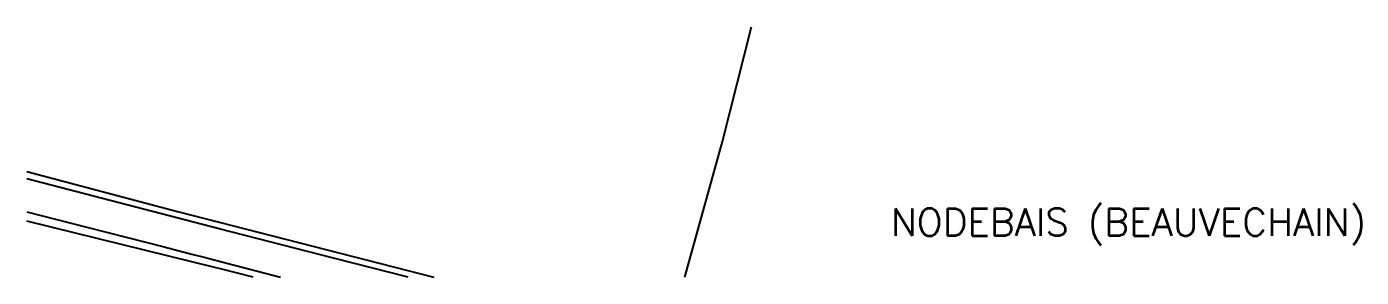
# Model space of a CAD drawing. Header units: millimetres. Extents: x 176000 to 177001, y 163000 to 164001.
# Drawn here: x 176000 to 176097, y 163000 to 163018.2 of the extents above; entities that cross this region are included whole.
import ezdxf
from ezdxf.enums import TextEntityAlignment as Align

# ---------------------------------------------------------------- set-up
doc = ezdxf.new("R2010")
doc.units = ezdxf.units.MM
for name, color, linetype in [('W0071', 7, 'CONTINUOUS'), ('W0330', 7, 'CONTINUOUS'), ('W0980', 7, 'CONTINUOUS')]:
    doc.layers.add(name, color=color, linetype=linetype)
doc.styles.get("Standard").update_dxf_attribs({"font": 'romans.shx', "width": 0.85})

msp = doc.modelspace()

# ---------------------------------------------------------------- linework, layer by layer
at = {"layer": 'W0071'}
for points in [[(176014, 163003.532), (176000, 163007.153)], [(176000, 163004.773), (176003.135, 163003.973), (176009.989, 163002.211), (176010.992, 163001.952), (176011.995, 163001.692), (176012.998, 163001.431), (176014, 163001.169)], [(176027.728, 163000), (176022.302, 163001.394), (176014, 163003.532)], [(176014, 163001.169), (176016.769, 163000.441), (176018.439, 163000)]]:
    msp.add_lwpolyline(points, dxfattribs=at)
at = {"layer": 'W0330'}
for points in [[(176047.849, 163000), (176050.582, 163009.877), (176052.691, 163018.226)], [(176000, 163007.683), (176010.955, 163004.798), (176014, 163004.014)], [(176014, 163000.639), (176013.765, 163000.7), (176000, 163004.091)], [(176014, 163004.014), (176029.582, 163000)], [(176016.461, 163000), (176014, 163000.639)]]:
    msp.add_lwpolyline(points, dxfattribs=at)

# ---------------------------------------------------------------- texts
at = {"layer": 'W0980'}
msp.add_text('NODEBAIS (BEAUVECHAIN)', height=2, dxfattribs=at).set_placement((176080.081, 163003.869), align=Align.MIDDLE)

doc.saveas('drawing.dxf')
